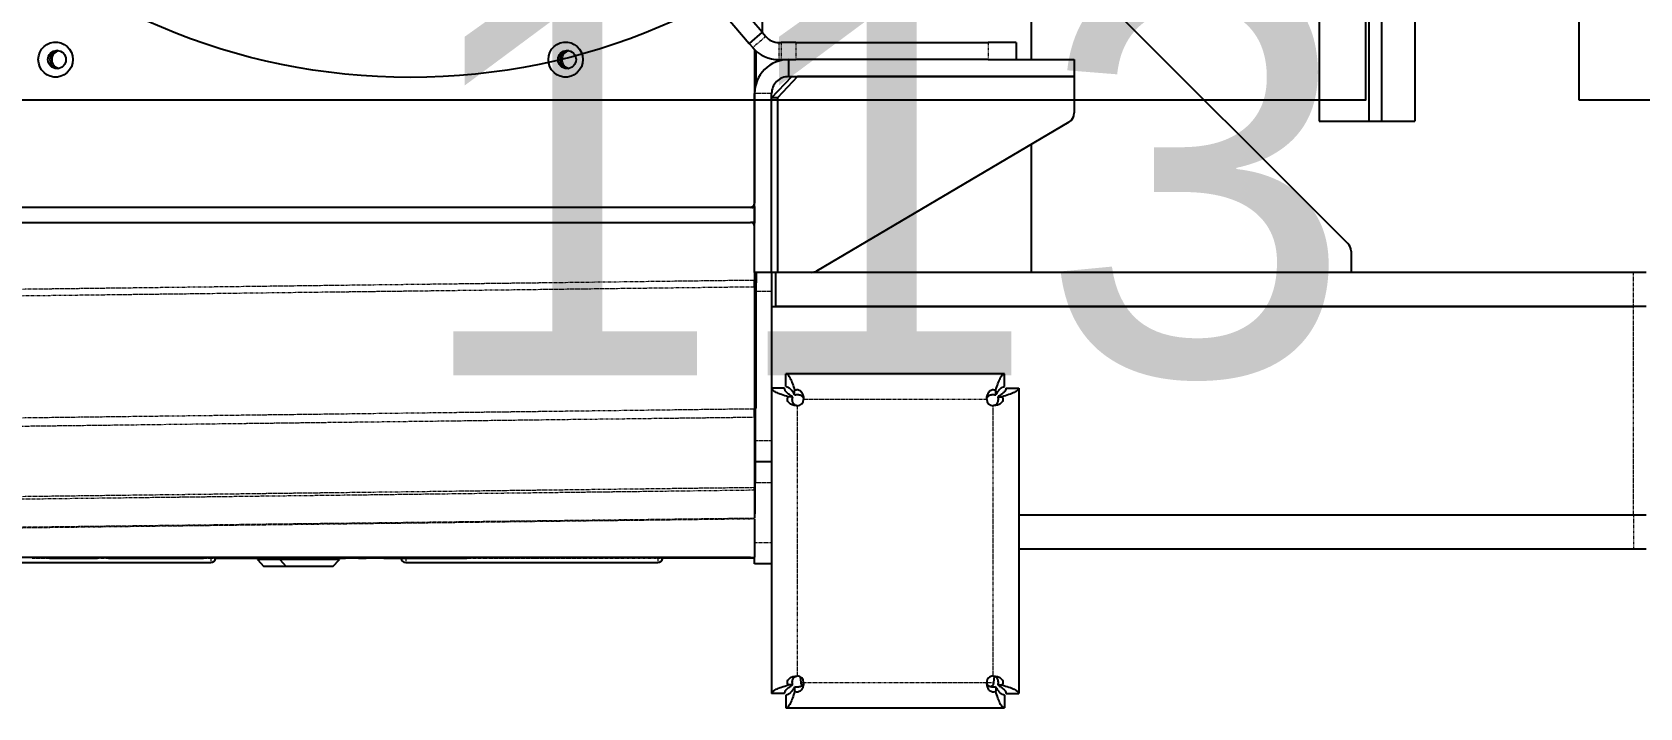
# Model space of a CAD drawing. Header units: millimetres. Extents: x -18594 to 273470, y -238787 to 48452.
# Drawn here: x 141331 to 142085, y -34046 to -33729 of the extents above; entities that cross this region are included whole.
import ezdxf

# ---------------------------------------------------------------- set-up
doc = ezdxf.new("R2010")
doc.units = ezdxf.units.MM
doc.linetypes.add('Xref AGV layout$0$PHANTOM', pattern=[2.5, 1.25, -0.25, 0.25, -0.25, 0.25, -0.25])
doc.layers.add('AM_BOR', color=4, linetype='Continuous', lineweight=25)
doc.layers.add('Xref AGV layout$0$AM_BOR', color=4, linetype='Continuous', lineweight=25)
doc.layers.add('Xref AGV layout$0$Ndc8_Activity_HO Lane - CB', color=1, linetype='Continuous', true_color=0xff0000)
doc.layers.add('Xref AGV layout$0$Ndc8_Activity_HO Lane - CBID', color=1, linetype='Continuous', true_color=0xff0000)
doc.styles.add('Xref AGV layout$0$Ndc8Style', font='arial.ttf', dxfattribs={"height": 0.2})

# ---------------------------------------------------------------- blocks, each defined once
blk = doc.blocks.new('Xref AGV layout$0$A$C45C31560')
at = {"layer": 'Xref AGV layout$0$AM_BOR'}
for points in [[(3900, 0), (5100, 0), (5100, 1200), (3900, 1200)], [(5200, 0), (6400, 0), (6400, 1200), (5200, 1200)]]:
    blk.add_lwpolyline(points, close=True, dxfattribs=at)
blk = doc.blocks.new('Xref AGV layout$0$A$C343F789C')
at = {"color": 7, "linetype": 'Continuous', "lineweight": 25}
for p, q in [((3087.46, 2021.58), (2984.88, 2021.58)), ((2984.88, 2015.58), (2984.88, 2021.58)), ((3087.46, 2015.58), (3087.46, 2021.58)), ((2978.17, 1871.29), (2978.17, 2014.88)), ((2984.17, 2014.88), (2978.17, 2014.88)), ((2988.06, 2010.79), (2985.95, 2010.79)), ((2988.96, 2011.69), (2988.96, 2013.8)), ((2989.83, 2009.72), (2989.51, 2006.73)), ((3080.81, 2006.91), (3080.51, 2009.72)), ((3083.38, 2011.69), (3083.38, 2013.8)), ((3084.28, 2010.79), (3086.38, 2010.79)), ((3088.17, 2014.88), (3094.17, 2014.88)), ((3094.17, 1908.74), (3094.17, 2014.88)), ((3300.11, 1955.18), (3297.11, 1951.88)), ((3300.11, 1955.18), (3322.11, 1955.18)), ((3325.11, 1951.88), (3322.11, 1955.18)), ((3322.11, 1955.18), (3332.55, 1955.18)), ((3335.55, 1951.88), (3332.55, 1955.18)), ((3094.17, 1953.88), (3102.17, 1953.88)), ((3102.17, 1953.88), (3102.17, 1950.88)), ((3102.17, 1951.18), (3145.29, 1951.18)), ((3102.17, 1950.88), (3102.17, 1950.74)), ((3104.17, 1950.88), (3102.17, 1950.88)), ((3102.17, 1932.82), (3102.17, 1950.74)), ((3104.17, 1950.88), (3460.53, 1950.88)), ((3265.97, 1953.18), (3147.57, 1953.18)), ((3237.31, 1950.88), (3237.31, 1951.18)), ((3254.77, 1950.88), (3254.77, 1951.18)), ((3276.29, 1950.88), (3276.29, 1951.18)), ((3276.46, 1951.18), (3284.49, 1951.18)), ((3284.49, 1950.88), (3284.49, 1951.18)), ((3288.08, 1951.18), (3284.49, 1951.18)), ((3288.08, 1951.18), (3294.24, 1951.18)), ((3288.08, 1950.88), (3288.08, 1951.18)), ((3294.24, 1950.88), (3294.24, 1951.18)), ((3297.11, 1951.18), (3294.24, 1951.18)), ((3297.11, 1951.88), (3297.11, 1950.88)), ((3297.11, 1951.88), (3325.11, 1951.88)), ((3325.11, 1950.88), (3325.11, 1951.88)), ((3325.11, 1951.88), (3335.55, 1951.88)), ((3336.29, 1951.18), (3325.11, 1951.18)), ((3335.55, 1951.18), (3335.55, 1951.88)), ((3336.29, 1950.88), (3336.29, 1951.18)), ((3336.8, 1951.18), (3336.29, 1951.18)), ((3336.8, 1950.88), (3336.8, 1951.18)), ((3355.78, 1951.18), (3336.8, 1951.18)), ((3355.18, 1951.23), (3355.17, 1951.18)), ((3355.78, 1950.88), (3355.78, 1951.18)), ((3475.85, 1953.18), (3357.45, 1953.18)), ((3360.9, 1950.88), (3360.9, 1951.18)), ((3366.22, 1951.18), (3360.9, 1951.18)), ((3366.22, 1950.88), (3366.22, 1951.18)), ((3366.74, 1951.18), (3366.22, 1951.18)), ((3366.74, 1950.88), (3366.74, 1951.18)), ((3383.21, 1951.18), (3366.74, 1951.18)), ((3383.21, 1950.88), (3383.21, 1951.18)), ((3399.73, 1951.18), (3383.21, 1951.18)), ((3399.73, 1950.88), (3399.73, 1951.18)), ((3400.24, 1951.18), (3399.73, 1951.18)), ((3400.24, 1950.88), (3400.24, 1951.18)), ((3405.52, 1951.18), (3400.24, 1951.18)), ((3405.52, 1950.88), (3405.52, 1951.18)), ((3410.65, 1950.88), (3410.65, 1951.18)), ((3433.21, 1951.18), (3410.65, 1951.18)), ((3433.21, 1950.88), (3433.21, 1951.18)), ((2689.55, 1946.88), (2683.64, 1946.88)), ((2978.17, 1946.88), (2689.55, 1946.88)), ((3102.07, 1928.57), (3102.17, 1932.49)), ((3102.17, 1919.14), (3102.17, 1932.49)), ((2689.55, 1930.88), (2683.64, 1930.88)), ((2978.17, 1930.88), (2689.55, 1930.88)), ((3102.07, 1917.24), (3102.07, 1928.57)), ((3101.84, 1914.69), (3102.17, 1918.07)), ((3102.16, 1918.9), (3102.17, 1919.14)), ((3102.17, 1884.9), (3102.17, 1918.07)), ((3101.84, 1881.81), (3101.84, 1914.69)), ((3094.17, 1905.88), (3094.17, 1908.74)), ((3094.17, 1905.88), (3101.84, 1905.88)), ((3094.17, 1895.88), (3094.17, 1905.88)), ((3094.17, 1825.88), (3094.17, 1895.88)), ((3101.54, 1879.62), (3102.17, 1881.11)), ((3101.54, 1822.13), (3101.54, 1879.62)), ((3102, 1883.15), (3102.17, 1884.9)), ((3102.17, 1823.62), (3102.17, 1881.11)), ((2988.06, 1875.37), (2985.95, 1875.37)), ((2988.96, 1874.48), (2988.96, 1872.37)), ((3083.38, 1874.48), (3083.38, 1872.37)), ((3084.28, 1875.37), (3086.38, 1875.37)), ((2984.17, 1871.29), (2978.17, 1871.29)), ((2984.88, 1870.58), (2984.88, 1864.58)), ((2984.88, 1864.58), (3087.46, 1864.58)), ((3087.46, 1870.58), (3087.46, 1864.58)), ((3088.17, 1871.29), (3094.17, 1871.29)), ((2683.64, 1832.88), (2689.55, 1832.88)), ((2689.55, 1832.88), (3092.17, 1832.88)), ((3094.17, 1832.88), (2689.55, 1832.88)), ((3092.17, 1832.88), (3092.17, 1816.88)), ((3094.17, 1816.88), (3094.17, 1825.88)), ((3101.47, 1820.64), (3102.17, 1820.64)), ((3101.47, 1816.88), (3101.47, 1820.64)), ((3101.54, 1822.13), (3102.17, 1823.62)), ((3102.17, 1816.88), (3102.17, 1820.64)), ((2683.64, 1816.88), (2689.55, 1816.88)), ((2689.55, 1816.88), (3075.38, 1816.88)), ((2822.17, 1806.88), (2822.17, 1816.88)), ((2954.59, 1746.31), (3073.11, 1816.26)), ((2972.17, 1816.88), (2972.17, 1756.69)), ((3075.38, 1816.88), (3091.43, 1816.88)), ((3091.43, 1734.88), (3091.43, 1816.88)), ((3091.43, 1816.88), (3094.17, 1816.88)), ((3094.17, 1816.88), (3094.17, 1732.88)), ((3094.17, 1816.88), (3102.17, 1816.88)), ((3102.17, 1816.88), (3102.17, 1732.88)), ((2942.85, 1684.13), (2823.63, 1803.35)), ((3102.19, 1785.89), (3102.19, 1793.84)), ((3103.44, 1793.38), (3104.14, 1793.38)), ((3449.47, 1793.38), (3104.14, 1793.38)), ((3102.2, 1712.17), (3102.2, 1784.38)), ((3103.49, 1786.38), (3104.17, 1786.38)), ((3104.17, 1786.38), (3451.83, 1786.38)), ((2807.93, 1745.88), (2792.17, 1745.88)), ((2792.17, 1506.38), (2792.17, 1745.88)), ((2807.93, 1484.3), (2807.93, 1745.88)), ((2813.76, 1745.88), (2807.93, 1745.88)), ((2813.76, 1481.38), (2813.76, 1745.88)), ((2837.17, 1745.88), (2813.76, 1745.88)), ((2837.17, 1326.88), (2837.17, 1745.88)), ((2952.17, 1724.88), (2952.17, 1741.94)), ((3082.04, 1724.88), (3091.43, 1734.88)), ((3094.17, 1734.88), (3084.77, 1724.88)), ((3091.43, 1734.88), (3094.17, 1734.88)), ((3101.52, 1712.82), (3101.52, 1728.36)), ((2952.17, 1716.88), (2952.17, 1724.88)), ((3086.17, 1724.88), (2952.17, 1724.88)), ((2952.17, 1724.88), (3082.04, 1724.88)), ((3086.17, 1724.88), (3086.17, 1716.88)), ((2991.72, 1716.88), (2952.17, 1716.88)), ((2972.17, 1716.88), (2972.17, 1581.76)), ((2979.4, 1708.88), (2979.4, 1716.88)), ((2992.56, 1716.88), (2991.72, 1716.88)), ((2992.56, 1716.88), (3082.79, 1716.88)), ((3083.65, 1716.88), (3082.79, 1716.88)), ((3086.17, 1716.88), (3083.65, 1716.88)), ((3089.64, 1716.88), (3086.17, 1716.88)), ((3090.86, 1716.88), (3089.64, 1716.88)), ((2979.4, 1708.88), (2992.56, 1708.88)), ((3082.79, 1708.88), (2992.56, 1708.88)), ((3082.79, 1708.88), (3089.64, 1708.88)), ((3090.86, 1708.88), (3089.64, 1708.88)), ((3098.64, 1704.08), (3096.95, 1706.07)), ((3098.64, 1704.08), (3104.73, 1709.27)), ((3104.73, 1709.27), (3103.04, 1711.26)), ((3489.76, 1257.49), (3104.73, 1709.27)), ((3097.88, 1636.74), (3098.64, 1704.08)), ((3098.64, 1704.08), (3483.67, 1252.3))]:
    blk.add_line(p, q, dxfattribs=at)
at = {"color": 8, "linetype": 'Xref AGV layout$0$PHANTOM', "lineweight": 18}
for p, q in [((2993.03, 2009.72), (2989.83, 2009.72)), ((3079.17, 2009.58), (2993.17, 2009.58)), ((3080.51, 2009.72), (3079.33, 2009.72)), ((2990.17, 2006.58), (2990.17, 1879.58)), ((3082.17, 1879.58), (3082.17, 2006.58)), ((3147.57, 1951.23), (3147.57, 1953.18)), ((3147.57, 1950.88), (3147.57, 1951.23)), ((3237.14, 1951.23), (3147.57, 1951.23)), ((3265.97, 1951.23), (3265.97, 1953.18)), ((3357.45, 1951.23), (3357.45, 1953.18)), ((3357.45, 1950.88), (3357.45, 1951.23)), ((3441.25, 1951.23), (3357.45, 1951.23)), ((2689.55, 1930.88), (2689.55, 1946.88)), ((3102.17, 1943.88), (3094.17, 1943.88)), ((3455.33, 1937), (3102.17, 1932.64)), ((3102.17, 1932.49), (3455.3, 1936.84)), ((2689.55, 1930.88), (2689.55, 1832.88)), ((3453.63, 1923.47), (3102.17, 1919.14)), ((3102.17, 1918.07), (3453.56, 1922.41)), ((3094.17, 1915.88), (3101.95, 1915.88)), ((3101.84, 1895.88), (3094.17, 1895.88)), ((3452.15, 1889.22), (3102.17, 1884.9)), ((3102.17, 1881.11), (3452.07, 1885.42)), ((2993.17, 1876.58), (3079.17, 1876.58)), ((2689.55, 1832.88), (2689.55, 1816.88)), ((3451.46, 1827.92), (3102.17, 1823.62)), ((3094.17, 1825.88), (3101.54, 1825.88)), ((3102.17, 1820.64), (3451.44, 1824.95)), ((3102.2, 1784.38), (3102.17, 1784.38)), ((3094.17, 1732.88), (3102.17, 1732.88)), ((2992.56, 1708.88), (2992.56, 1716.88)), ((3082.79, 1708.88), (3082.79, 1716.88)), ((3089.64, 1708.88), (3089.64, 1716.88)), ((3090.86, 1708.88), (3090.86, 1716.88)), ((3096.95, 1706.07), (3103.04, 1711.26))]:
    blk.add_line(p, q, dxfattribs=at)
at = {"color": 7, "linetype": 'Continuous', "lineweight": 25, "flags": 128}
for points in [[(3182.74, 1716.88), (3182.92, 1718.6), (3183.45, 1720.24), (3184.3, 1721.73), (3185.43, 1723.01), (3186.81, 1724.03), (3188.36, 1724.73), (3190.02, 1725.09), (3191.72, 1725.09), (3193.38, 1724.73), (3194.94, 1724.03), (3196.31, 1723.01), (3197.45, 1721.73), (3198.3, 1720.24), (3198.82, 1718.6), (3199, 1716.88), (3198.82, 1715.17), (3198.3, 1713.53), (3197.45, 1712.03), (3196.31, 1710.75), (3194.94, 1709.74), (3193.38, 1709.04), (3191.72, 1708.68), (3190.02, 1708.68), (3188.36, 1709.04), (3186.81, 1709.74), (3185.43, 1710.75), (3184.3, 1712.03), (3183.45, 1713.53), (3182.92, 1715.17), (3182.74, 1716.88)], [(3422.19, 1716.88), (3422.37, 1718.6), (3422.89, 1720.24), (3423.74, 1721.73), (3424.88, 1723.01), (3426.25, 1724.03), (3427.8, 1724.73), (3429.47, 1725.09), (3431.17, 1725.09), (3432.83, 1724.73), (3434.38, 1724.03), (3435.76, 1723.01), (3436.89, 1721.73), (3437.74, 1720.24), (3438.27, 1718.6), (3438.44, 1716.88), (3438.27, 1715.17), (3437.74, 1713.53), (3436.89, 1712.03), (3435.76, 1710.75), (3434.38, 1709.74), (3432.83, 1709.04), (3431.17, 1708.68), (3429.47, 1708.68), (3427.8, 1709.04), (3426.25, 1709.74), (3424.88, 1710.75), (3423.74, 1712.03), (3422.89, 1713.53), (3422.37, 1715.17), (3422.19, 1716.88)]]:
    blk.add_lwpolyline(points, dxfattribs=at)
at = {"color": 7, "linetype": 'Continuous', "lineweight": 25}
for centre in [(3190.23, 1716.89), (3190.23, 1716.87), (3429.68, 1716.89), (3429.68, 1716.87)]:
    blk.add_circle(centre, 4.23, dxfattribs=at)
for centre, radius, start, end in [((2991.82, 2009.51), 2, 90.40299, 173.99679), ((2990.17, 2009.58), 3, 270, 0), ((3082.17, 2009.58), 3, 180, 270), ((3078.52, 2009.51), 2, 6.00666, 49.2012), ((3103.67, 1943.61), 7.29, 86.08501, 101.89679), ((3147.57, 1950.88), 2.3, 90, 171.37307), ((3145.59, 1951.18), 0.3, 171.37307, 270), ((3265.97, 1950.88), 2.3, 8.62693, 90), ((3357.45, 1950.88), 2.3, 90, 171.37307), ((2990.17, 1876.58), 3, 0, 90), ((3082.17, 1876.58), 3, 90, 180), ((3075.39, 1812.4), 4.48, 90.09802, 120.68998), ((2827.17, 1806.88), 5, 180, 225), ((3104.15, 1795.37), 1.99, 179.5656, 269.55634), ((3103.45, 1795.34), 1.95, 229.95478, 269.93423), ((3103.49, 1784.43), 1.95, 90.06441, 131.67325), ((3104.19, 1784.4), 1.99, 90.42906, 180.42362), ((2957.22, 1742), 5.06, 121.42716, 180.65276), ((2957.17, 1742.03), 5, 137.7307, 180), ((3086.17, 1732.88), 16, 270, 0), ((3086.17, 1732.88), 8, 270, 0), ((3188.42, 1716.88), 4.26, 282.41065, 77.58935), ((3189.28, 1716.88), 4.26, 276.49267, 83.50733), ((3427.87, 1716.91), 4.23, 359.68262, 77.69603), ((3428.74, 1716.91), 4.23, 359.65446, 83.63763), ((3428.72, 1716.88), 4.26, 276.48778, 83.51222), ((3090.86, 1700.88), 16, 40.43924, 90), ((3427.88, 1716.86), 4.23, 282.25077, 0.36977), ((3428.74, 1716.85), 4.22, 276.30549, 0.40162), ((3090.86, 1700.88), 8, 40.43924, 90)]:
    blk.add_arc(centre, radius, start, end, dxfattribs=at)
for points, knots in [([(2984.88, 2021.58), (2985.22, 2021.48), (2985.9, 2021.26), (2986.92, 2019.58), (2987.94, 2017.09), (2988.62, 2014.9), (2988.96, 2013.8)], [0, 0, 0, 0, 0.249998, 0.500002, 0.750002, 1, 1, 1, 1]), ([(2984.88, 2015.58), (2985.22, 2015.53), (2985.9, 2015.42), (2986.92, 2014.58), (2987.94, 2013.34), (2988.62, 2012.24), (2988.96, 2011.69)], [0, 0, 0, 0, 0.249999, 0.500001, 0.750001, 1, 1, 1, 1]), ([(3083.38, 2013.8), (3083.72, 2014.9), (3084.4, 2017.09), (3085.42, 2019.58), (3086.44, 2021.26), (3087.12, 2021.48), (3087.46, 2021.58)], [0, 0, 0, 0, 0.249998, 0.499998, 0.750002, 1, 1, 1, 1]), ([(3083.38, 2011.69), (3083.72, 2012.24), (3084.4, 2013.34), (3085.42, 2014.58), (3086.44, 2015.42), (3087.12, 2015.53), (3087.46, 2015.58)], [0, 0, 0, 0, 0.249999, 0.5, 0.750001, 1, 1, 1, 1]), ([(2985.95, 2010.79), (2984.86, 2011.13), (2982.66, 2011.81), (2980.17, 2012.83), (2978.49, 2013.85), (2978.27, 2014.54), (2978.17, 2014.88)], [0, 0, 0, 0, 0.2500005, 0.4999977, 0.7500029, 1, 1, 1, 1]), ([(2988.06, 2010.79), (2987.51, 2011.13), (2986.41, 2011.81), (2985.17, 2012.83), (2984.33, 2013.85), (2984.22, 2014.54), (2984.17, 2014.88)], [0, 0, 0, 0, 0.2500016, 0.5000048, 0.7500041, 1, 1, 1, 1]), ([(2990.17, 2006.58), (2989.5, 2006.64), (2988.27, 2006.73), (2986.86, 2007.39), (2986.02, 2008.19), (2985.67, 2008.89), (2985.56, 2009.48), (2985.62, 2010.1), (2985.82, 2010.51), (2985.95, 2010.79)], [0, 0, 0, 0, 0.2696138, 0.4981838, 0.6311008, 0.7494622, 0.8136291, 0.8741532, 1, 1, 1, 1]), ([(2990.17, 2006.58), (2989.99, 2006.6), (2989.65, 2006.64), (2989.17, 2006.85), (2988.76, 2007.16), (2988.38, 2007.63), (2988.07, 2008.25), (2987.88, 2009.06), (2987.85, 2009.93), (2987.99, 2010.51), (2988.06, 2010.79)], [0, 0, 0, 0, 0.097162, 0.19004, 0.283889, 0.383793, 0.523745, 0.671036, 0.838831, 1, 1, 1, 1]), ([(2988.96, 2013.8), (2989.23, 2013.94), (2989.64, 2014.15), (2990.27, 2014.18), (2990.87, 2014.09), (2991.56, 2013.73), (2992.35, 2012.91), (2992.97, 2011.49), (2993.1, 2010.27), (2993.17, 2009.58)], [0, 0, 0, 0, 0.124648, 0.188022, 0.251087, 0.369369, 0.501888, 0.721587, 1, 1, 1, 1]), ([(2988.96, 2011.69), (2989.24, 2011.76), (2989.82, 2011.9), (2990.69, 2011.87), (2991.5, 2011.68), (2992.11, 2011.38), (2992.56, 2011), (2992.86, 2010.6), (2993.07, 2010.12), (2993.14, 2009.77), (2993.17, 2009.58)], [0, 0, 0, 0, 0.15929, 0.329907, 0.477381, 0.617118, 0.710519, 0.802509, 0.897632, 1, 1, 1, 1]), ([(3079.17, 2009.58), (3079.22, 2010.25), (3079.32, 2011.48), (3079.98, 2012.89), (3080.77, 2013.73), (3081.47, 2014.08), (3082.07, 2014.19), (3082.69, 2014.13), (3083.1, 2013.93), (3083.38, 2013.8)], [0, 0, 0, 0, 0.269616, 0.498186, 0.631106, 0.749464, 0.813632, 0.874158, 1, 1, 1, 1]), ([(3079.17, 2009.58), (3079.19, 2009.76), (3079.23, 2010.1), (3079.43, 2010.58), (3079.75, 2010.99), (3080.21, 2011.37), (3080.84, 2011.68), (3081.64, 2011.87), (3082.51, 2011.9), (3083.09, 2011.76), (3083.38, 2011.69)], [0, 0, 0, 0, 0.0971723, 0.1900413, 0.2838879, 0.3837966, 0.5237539, 0.6710377, 0.8388368, 1, 1, 1, 1]), ([(3086.38, 2010.79), (3086.52, 2010.52), (3086.74, 2010.11), (3086.77, 2009.48), (3086.67, 2008.88), (3086.32, 2008.19), (3085.5, 2007.4), (3084.08, 2006.78), (3082.85, 2006.65), (3082.17, 2006.58)], [0, 0, 0, 0, 0.124649, 0.188024, 0.251087, 0.36937, 0.501889, 0.721594, 1, 1, 1, 1]), ([(3084.28, 2010.79), (3084.35, 2010.51), (3084.49, 2009.93), (3084.46, 2009.06), (3084.27, 2008.25), (3083.96, 2007.64), (3083.59, 2007.19), (3083.18, 2006.89), (3082.7, 2006.68), (3082.35, 2006.61), (3082.17, 2006.58)], [0, 0, 0, 0, 0.1592893, 0.3299065, 0.477382, 0.6171183, 0.7105222, 0.8025129, 0.8976316, 1, 1, 1, 1]), ([(3088.17, 2014.88), (3088.11, 2014.54), (3088.01, 2013.85), (3087.17, 2012.83), (3085.92, 2011.81), (3084.82, 2011.13), (3084.28, 2010.79)], [0, 0, 0, 0, 0.249996, 0.499995, 0.749999, 1, 1, 1, 1]), ([(3094.17, 2014.88), (3094.06, 2014.54), (3093.85, 2013.85), (3092.17, 2012.83), (3089.68, 2011.81), (3087.48, 2011.13), (3086.38, 2010.79)], [0, 0, 0, 0, 0.249997, 0.500002, 0.749999, 1, 1, 1, 1]), ([(3254.77, 1951.18), (3254.31, 1951.18), (3253.4, 1951.18), (3252.05, 1951.18), (3250.74, 1951.18), (3249.47, 1951.18), (3248.22, 1951.18), (3247.01, 1951.18), (3245.83, 1951.18), (3244.69, 1951.18), (3243.59, 1951.18), (3242.54, 1951.18), (3241.54, 1951.18), (3240.59, 1951.18), (3239.7, 1951.18), (3238.84, 1951.18), (3238.05, 1951.18), (3237.56, 1951.18), (3237.31, 1951.18)], [0, 0, 0, 0, 0.068548, 0.135683, 0.201215, 0.265682, 0.329267, 0.392395, 0.45507, 0.517127, 0.57879, 0.63974, 0.700192, 0.759806, 0.819628, 0.879355, 0.939512, 1, 1, 1, 1]), ([(3276.29, 1951.18), (3276.27, 1951.18), (3276.24, 1951.18), (3275.94, 1951.18), (3275.46, 1951.18), (3274.78, 1951.18), (3273.92, 1951.18), (3272.86, 1951.18), (3271.6, 1951.18), (3270.17, 1951.18), (3268.6, 1951.18), (3266.92, 1951.18), (3265.12, 1951.18), (3263.24, 1951.18), (3261.26, 1951.18), (3259.18, 1951.18), (3257, 1951.18), (3255.52, 1951.18), (3254.77, 1951.18)], [0.0000004, 0.0000004, 0.0000004, 0.0000004, 0.0645578, 0.1270135, 0.1879548, 0.2480139, 0.3077477, 0.3682345, 0.4294698, 0.4927434, 0.5562578, 0.6182168, 0.6796555, 0.7412455, 0.8034153, 0.8668155, 0.9323283, 1, 1, 1, 1]), ([(3102.16, 1918.9), (3102.16, 1918.73), (3102.15, 1918.39), (3102.11, 1917.57), (3102.04, 1916.85), (3102, 1916.39)], [0, 0, 0, 0, 0.278933, 0.536515, 1, 1, 1, 1]), ([(2985.95, 1875.37), (2985.81, 1875.65), (2985.6, 1876.06), (2985.57, 1876.69), (2985.66, 1877.28), (2986.02, 1877.98), (2986.84, 1878.76), (2988.26, 1879.39), (2989.48, 1879.51), (2990.17, 1879.58)], [0, 0, 0, 0, 0.1246485, 0.188024, 0.2510864, 0.3693763, 0.5018896, 0.721595, 1, 1, 1, 1]), ([(2988.06, 1875.37), (2987.99, 1875.65), (2987.85, 1876.23), (2987.88, 1877.11), (2988.07, 1877.91), (2988.37, 1878.53), (2988.75, 1878.98), (2989.15, 1879.28), (2989.63, 1879.49), (2989.99, 1879.55), (2990.17, 1879.58)], [0, 0, 0, 0, 0.159289, 0.329906, 0.477392, 0.617118, 0.710521, 0.802512, 0.897635, 1, 1, 1, 1]), ([(3082.17, 1879.58), (3082.83, 1879.53), (3084.06, 1879.43), (3085.48, 1878.78), (3086.32, 1877.98), (3086.67, 1877.28), (3086.77, 1876.69), (3086.72, 1876.06), (3086.52, 1875.65), (3086.38, 1875.37)], [0, 0, 0, 0, 0.269613, 0.498179, 0.631102, 0.749463, 0.813629, 0.874153, 1, 1, 1, 1]), ([(3082.17, 1879.58), (3082.34, 1879.56), (3082.69, 1879.52), (3083.16, 1879.32), (3083.57, 1879), (3083.95, 1878.54), (3084.27, 1877.91), (3084.46, 1877.11), (3084.48, 1876.24), (3084.34, 1875.66), (3084.28, 1875.37)], [0, 0, 0, 0, 0.09716, 0.190041, 0.283884, 0.383787, 0.523747, 0.671038, 0.838832, 1, 1, 1, 1]), ([(3101.54, 1879.62), (3101.58, 1880.02), (3101.62, 1880.47), (3101.68, 1880.77), (3101.69, 1880.8)], [0, 0, 0, 0, 0.887585, 1, 1, 1, 1]), ([(3102, 1883.15), (3101.95, 1882.74), (3101.87, 1881.96), (3101.75, 1881.2), (3101.69, 1880.84)], [0, 0, 0, 0, 0.522743, 1, 1, 1, 1]), ([(3102.17, 1884.9), (3102.17, 1884.41), (3102.17, 1883.83), (3102.17, 1883.25), (3102.17, 1883.22), (3102.17, 1883.18), (3102.17, 1883.16), (3102.17, 1883.1), (3102.17, 1883.06), (3102.17, 1882.94), (3102.17, 1882.85), (3102.17, 1882.59), (3102.17, 1882.42), (3102.17, 1882.22), (3102.17, 1882.2), (3102.17, 1882.16), (3102.17, 1882.14), (3102.17, 1882.08), (3102.17, 1882.04), (3102.17, 1881.91), (3102.17, 1881.82), (3102.17, 1881.53), (3102.17, 1881.33), (3102.17, 1881.11)], [0, 0, 0, 0, 0.5, 0.5, 0.515625, 0.515625, 0.53125, 0.53125, 0.5625, 0.5625, 0.625, 0.625, 0.75, 0.75, 0.765625, 0.765625, 0.78125, 0.78125, 0.8125, 0.8125, 0.875, 0.875, 1, 1, 1, 1]), ([(2978.17, 1871.29), (2978.27, 1871.63), (2978.49, 1872.31), (2980.17, 1873.33), (2982.66, 1874.35), (2984.86, 1875.03), (2985.95, 1875.37)], [0, 0, 0, 0, 0.249998, 0.500002, 0.75, 1, 1, 1, 1]), ([(2984.17, 1871.29), (2984.22, 1871.63), (2984.33, 1872.31), (2985.17, 1873.33), (2986.41, 1874.35), (2987.51, 1875.03), (2988.06, 1875.37)], [0, 0, 0, 0, 0.249999, 0.499995, 0.749998, 1, 1, 1, 1]), ([(2988.96, 1874.48), (2988.62, 1873.93), (2987.94, 1872.83), (2986.92, 1871.58), (2985.9, 1870.74), (2985.22, 1870.64), (2984.88, 1870.58)], [0, 0, 0, 0, 0.250003, 0.500002, 0.750002, 1, 1, 1, 1]), ([(2988.96, 1872.37), (2988.62, 1871.27), (2987.94, 1869.07), (2986.92, 1866.58), (2985.9, 1864.9), (2985.22, 1864.69), (2984.88, 1864.58)], [0, 0, 0, 0, 0.250001, 0.499997, 0.750002, 1, 1, 1, 1]), ([(2993.17, 1876.58), (2993.11, 1875.92), (2993.02, 1874.69), (2992.36, 1873.28), (2991.56, 1872.43), (2990.86, 1872.08), (2990.27, 1871.98), (2989.65, 1872.03), (2989.24, 1872.23), (2988.96, 1872.37)], [0, 0, 0, 0, 0.269615, 0.498185, 0.631104, 0.749463, 0.813631, 0.874155, 1, 1, 1, 1]), ([(2993.17, 1876.58), (2993.15, 1876.41), (2993.11, 1876.06), (2992.9, 1875.59), (2992.59, 1875.18), (2992.13, 1874.8), (2991.5, 1874.48), (2990.7, 1874.29), (2989.82, 1874.27), (2989.24, 1874.41), (2988.96, 1874.48)], [0, 0, 0, 0, 0.0971614, 0.1900403, 0.2838866, 0.3837954, 0.5237525, 0.6710368, 0.8388349, 1, 1, 1, 1]), ([(3083.38, 1872.37), (3083.1, 1872.23), (3082.69, 1872.01), (3082.07, 1871.98), (3081.47, 1872.08), (3080.77, 1872.43), (3079.99, 1873.25), (3079.36, 1874.67), (3079.24, 1875.9), (3079.17, 1876.58)], [0, 0, 0, 0, 0.1246514, 0.1880242, 0.251089, 0.3693716, 0.5018899, 0.7215959, 1, 1, 1, 1]), ([(3083.38, 1874.48), (3083.1, 1874.41), (3082.52, 1874.26), (3081.64, 1874.3), (3080.84, 1874.48), (3080.22, 1874.79), (3079.77, 1875.16), (3079.47, 1875.57), (3079.26, 1876.05), (3079.2, 1876.4), (3079.17, 1876.58)], [0, 0, 0, 0, 0.1592922, 0.3299076, 0.4773824, 0.6171187, 0.7105192, 0.8025093, 0.8976322, 1, 1, 1, 1]), ([(3087.46, 1870.58), (3087.12, 1870.64), (3086.44, 1870.74), (3085.42, 1871.58), (3084.4, 1872.83), (3083.72, 1873.93), (3083.38, 1874.48)], [0, 0, 0, 0, 0.249998, 0.499998, 0.749996, 1, 1, 1, 1]), ([(3087.46, 1864.58), (3087.12, 1864.69), (3086.44, 1864.9), (3085.42, 1866.58), (3084.4, 1869.07), (3083.72, 1871.27), (3083.38, 1872.37)], [0, 0, 0, 0, 0.249998, 0.500003, 0.749999, 1, 1, 1, 1]), ([(3084.28, 1875.37), (3084.82, 1875.03), (3085.92, 1874.35), (3087.17, 1873.33), (3088.01, 1872.31), (3088.11, 1871.63), (3088.17, 1871.29)], [0, 0, 0, 0, 0.250001, 0.500005, 0.750001, 1, 1, 1, 1]), ([(3086.38, 1875.37), (3087.48, 1875.03), (3089.68, 1874.35), (3092.17, 1873.33), (3093.85, 1872.31), (3094.06, 1871.63), (3094.17, 1871.29)], [0, 0, 0, 0, 0.250001, 0.499998, 0.750002, 1, 1, 1, 1]), ([(3101.47, 1820.64), (3101.47, 1820.71), (3101.48, 1820.84), (3101.48, 1821.03), (3101.49, 1821.21), (3101.5, 1821.46), (3101.51, 1821.77), (3101.53, 1822), (3101.54, 1822.13)], [0, 0, 0, 0, 0.142739, 0.249659, 0.372806, 0.499556, 0.736552, 1, 1, 1, 1]), ([(3102.17, 1823.62), (3102.17, 1823.1), (3102.17, 1822.61), (3102.17, 1822.13), (3102.17, 1822.09), (3102.17, 1822.03), (3102.17, 1822), (3102.17, 1821.9), (3102.17, 1821.84), (3102.17, 1821.65), (3102.17, 1821.53), (3102.17, 1821.39), (3102.17, 1821.38), (3102.17, 1821.36), (3102.17, 1821.34), (3102.17, 1821.31), (3102.17, 1821.28), (3102.17, 1821.2), (3102.17, 1821.14), (3102.17, 1820.95), (3102.17, 1820.8), (3102.17, 1820.64)], [0, 0, 0, 0, 0.5, 0.5, 0.53125, 0.53125, 0.5625, 0.5625, 0.625, 0.625, 0.75, 0.75, 0.765625, 0.765625, 0.78125, 0.78125, 0.8125, 0.8125, 0.875, 0.875, 1, 1, 1, 1])]:
    blk.add_open_spline(points, degree=3, knots=knots, dxfattribs=at)
at = {"color": 8, "linetype": 'Xref AGV layout$0$PHANTOM', "lineweight": 18}
for points, knots in [([(3147.57, 1951.23), (3147.27, 1951.23), (3146.67, 1951.23), (3145.92, 1951.23), (3145.4, 1951.23), (3145.33, 1951.23), (3145.29, 1951.23)], [0, 0, 0, 0, 0.249999, 0.499998, 0.749996, 1, 1, 1, 1]), ([(3357.45, 1951.23), (3357.15, 1951.23), (3356.56, 1951.23), (3355.8, 1951.23), (3355.28, 1951.23), (3355.21, 1951.23), (3355.18, 1951.23)], [0, 0, 0, 0, 0.249995, 0.499999, 0.749997, 1, 1, 1, 1])]:
    blk.add_open_spline(points, degree=3, knots=knots, dxfattribs=at)
at = {"color": 7, "linetype": 'Continuous', "lineweight": 25}
blk.add_open_spline([(3102.17, 1919.14), (3102.17, 1918.91), (3102.17, 1918.5), (3102.17, 1918.07)], degree=3, dxfattribs=at)
blk = doc.blocks.new('Xref AGV layout')
at = {"layer": 'Xref AGV layout$0$Ndc8_Activity_HO Lane - CB'}
blk.add_circle((141508, -33450), 300, dxfattribs=at)
at = {"rotation": 180}
blk.add_blockref('Xref AGV layout$0$A$C343F789C', (144771.83, -32024.72), dxfattribs=at)
at = {"layer": 'Xref AGV layout$0$AM_BOR'}
blk.add_blockref('Xref AGV layout$0$A$C45C31560', (136856.65, -33760.48), dxfattribs=at)
at = {"layer": 'Xref AGV layout$0$Ndc8_Activity_HO Lane - CBID', "style": 'Xref AGV layout$0$Ndc8Style'}
blk.add_text('113', height=190, dxfattribs=at).set_placement((141508, -33890))

msp = doc.modelspace()

# ---------------------------------------------------------------- block references
at = {"layer": 'AM_BOR'}
msp.add_blockref('Xref AGV layout', (0, 0), dxfattribs=at)

doc.saveas('drawing.dxf')
